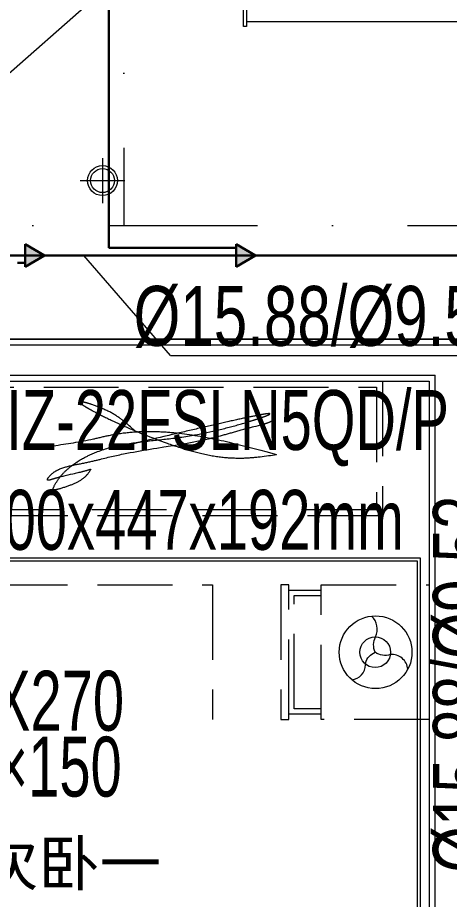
# Model space of a CAD drawing. Extents: x 288658 to 330658, y -27457 to 31943.
# Drawn here: x 298999 to 300439, y 17344 to 20289 of the extents above; entities that cross this region are included whole.
import ezdxf
from ezdxf.enums import TextEntityAlignment as Align

# ---------------------------------------------------------------- set-up
doc = ezdxf.new("R2010")
doc.units = 0
doc.header["$LTSCALE"] = 1000
for name, pattern in [('DASH', [0.35, 0.25, -0.1]), ('DASHDOT', [1, 0.5, -0.25, 0, -0.25]), ('M-HIDDEN', [1.875, 1.25, -0.625])]:
    doc.linetypes.add(name, pattern=pattern)
doc.layers.get('0').update_dxf_attribs({"color": 8, "lineweight": 13})
for name, color, linetype, lineweight in [('ACS_DLJ_FQG', 7, 'Continuous', 30), ('ACS_DLJ_LNSG', 6, 'DASHDOT', 20), ('ACS_DLJ_QYG', 34, 'Continuous', 30), ('ACS_DLJ_QYGBZ', 3, 'Continuous', 20), ('ACS_DLJ_SBBZ', 2, 'Continuous', 0), ('CMDLJ_BZ_SWJ', 3, 'Continuous', 0), ('FF-FINISH【完成面】', 8, 'Continuous', 13), ('FF-平面灯具', 8, 'Continuous', 13), ('FF-活动家具', 8, 'Continuous', 13), ('FF1-平面中英文字', 8, 'Continuous', 13), ('RC-FIN', 8, 'Continuous', 13), ('RC-TEXT', 8, 'Continuous', 13), ('RC-天花灯具', 8, 'Continuous', 13), ('WALL', 4, 'Continuous', 13)]:
    doc.layers.add(name, color=color, linetype=linetype, lineweight=lineweight)
doc.styles.add('_TCH_WINDOW', font='JZFZ_ENA', dxfattribs={"width": 0.7, "height": 5, "bigfont": 'JZFZ_CNB'})
doc.styles.add('ACS', font='xcsg.shx', dxfattribs={"width": 0.6, "bigfont": 'hztxt.shx'})
doc.styles.add('st', font='')
doc.styles.add('黑体', font='simhei.ttf', dxfattribs={"width": 0.8})
doc.styles.get('st').set_extended_font_data('SimSun')

# ---------------------------------------------------------------- blocks, each defined once
blk = doc.blocks.new('A$C1C4C1B0F')
at = {"color": 250, "linetype": 'Continuous'}
for points in [[(172.9, 160, -0.228099), (174.5, 227.5, 0.317646), (157.1, 319.1)], [(70.1, 38.7, 0.398826), (129.9, 105.2, -0.069197), (130.7, 112.1, -0.240714), (172.9, 160, 0.240714)], [(315.8, 85, 0.414712), (239.7, 150.3, -0.258086), (172.9, 160)]]:
    blk.add_lwpolyline(points, format="xyb", dxfattribs=at)
for centre, radius in [((174.5, 160), 160), ((172.9, 160), 67.5)]:
    blk.add_circle(centre, radius)
blk = doc.blocks.new('A$C51664537')
at = {"layer": 'FF-活动家具', "linetype": 'DASH'}
blk.add_lwpolyline([(360, 450), (360, 0), (0, 0), (0, 450)], close=True, dxfattribs=at)
blk.add_lwpolyline([(468, 18), (468, 0), (495, 0), (495, 450), (468, 450), (468, 432)], dxfattribs=at)
at = {"layer": 'FF-活动家具', "linetype": 'DASH', "elevation": 0}
for points in [[(360, 432), (468, 432), (468, 18), (360, 18)], [(360, 414), (450, 414), (450, 36), (360, 36)]]:
    blk.add_lwpolyline(points, dxfattribs=at)
at = {"layer": 'FF-平面灯具', "linetype": 'DASH', "xscale": 0.759375, "yscale": 0.759375, "zscale": 0.759375, "rotation": 180}
blk.add_blockref('A$C1C4C1B0F', (311.3, 346.5), dxfattribs=at)
blk = doc.blocks.new('A$C44124FD7')
at = {"linetype": 'M-HIDDEN', "ltscale": 100}
for points in [[(-229.4, 53), (-368, 160.4), (-546, 231.1), (193, -93.9), (679.3, -101.2)], [(-746, -45.9), (-490.3, -2.3), (-389.8, 20.6), (679.3, -101.2)]]:
    blk.add_spline(points, degree=3, dxfattribs=at)
for points, knots in [([(-505.4, -195.4), (-518.1, -215.5), (-547.6, -262.2), (-655, -309), (-753.8, -334.1), (-707.6, -228.1), (-420.6, -3.7), (41.5, -38.4), (994.6, 257.9), (224.7, 75.7), (-271.2, -41.7)], [48.667496, 48.667496, 48.667496, 48.667496, 139.067375, 264.507202, 310.537204, 328.547482, 634.65555, 1480.931284, 2138.888343, 3330.250424, 3330.250424, 3330.250424, 3330.250424]), ([(-505.4, -195.4), (-544.6, -213), (-706.5, -240), (-798.8, -278.3), (-736.7, -188.6), (-541.1, -158.5), (-209.8, -66.5), (140.5, -41.1), (482.4, 66.1), (697.1, 115.5), (650.3, 138.3)], [469.144191, 469.144191, 469.144191, 469.144191, 629.773552, 696.505214, 752.017965, 948.095382, 1186.317529, 2179.389454, 2466.683958, 2714.665513, 2714.665513, 2714.665513, 2714.665513])]:
    blk.add_open_spline(points, degree=3, knots=knots, dxfattribs=at)
blk = doc.blocks.new('A$C60777E67')
at = {"layer": 'RC-天花灯具'}
for radius in [50, 40]:
    blk.add_circle((50, 50), radius, dxfattribs=at)
blk = doc.blocks.new('A$C123B414E')
at = {"layer": 'RC-天花灯具'}
for p, q in [((0, 2.25), (0, -2.25)), ((2.25, 0), (-2.25, 0))]:
    blk.add_line(p, q, dxfattribs=at)
blk.add_circle((0, 0), 1.5, dxfattribs=at)
at = {"layer": 'RC-天花灯具', "xscale": 0.0299999992985296, "yscale": 0.0299999992985296, "zscale": 0.0299999992985296}
blk.add_blockref('A$C60777E67', (-1.5, -1.5), dxfattribs=at)
blk = doc.blocks.new('*U216')
at = {"layer": 'RC-天花灯具', "color": 0, "xscale": 33.33333333333333, "yscale": 33.33333333333333, "zscale": 33.33333333333333}
blk.add_blockref('A$C123B414E', (-295.7, 3485), dxfattribs=at)
at = {"layer": 'RC-TEXT', "color": 2, "style": '黑体', "width": 3.004934}
blk.add_attdef('L', text='', height=50, dxfattribs=at).set_placement((-189, 3550), (-80.9, 3550), align=Align.FIT)
blk = doc.blocks.new('CACSDLJFqg.AC781ECC-6979-4698-A6B5-28B03F99AC8D')
blk.add_hatch(color=256).paths.add_polyline_path([(0, 0), (260, 150), (260, -150)])
for p, q in [((0, 0), (260, 150)), ((260, 150), (260, -150)), ((0, 0), (260, -150)), ((260, 0), (360, 0)), ((260, -100), (360, -100))]:
    blk.add_line(p, q)

msp = doc.modelspace()

# ---------------------------------------------------------------- linework, layer by layer
at = {"layer": 'ACS_DLJ_LNSG'}
for p, q in [((299352.4, 20854), (299352.4, 19594.8)), ((297298.8, 19594.8), (300791.6, 19594.8))]:
    msp.add_line(p, q, dxfattribs=at)
at = {"layer": 'ACS_DLJ_QYG'}
for p, q in [((299302.7, 20785.2), (299302.7, 19519.8)), ((297248.5, 19494.8), (300691.6, 19494.8)), ((299702.7, 19519.8), (299302.7, 19519.8))]:
    msp.add_line(p, q, dxfattribs=at)
at = {"layer": 'ACS_DLJ_QYGBZ'}
for p, q in [((298898.8, 20040.9), (299302.7, 20397.1)), ((299508.7, 19161.1), (299219.8, 19494.8)), ((299508.7, 19161.1), (300514.3, 19161.1))]:
    msp.add_line(p, q, dxfattribs=at)
at = {"layer": 'FF-FINISH【完成面】', "linetype": 'ByBlock'}
msp.add_line((300611.6, 20274.8), (299761.6, 20274.8), dxfattribs=at)
msp.add_lwpolyline([(299751.6, 20259.8), (299751.6, 20429.8), (299761.6, 20429.8), (299761.6, 20259.8)], close=True, dxfattribs=at)
for points in [[(300586.6, 20274.8), (299761.6, 20274.8)], [(298503.5, 19214.8), (300611.6, 19214.8), (300611.6, 16764.8), (301391.6, 16764.8)], [(301391.6, 16764.8), (300611.6, 16764.8), (300611.6, 19214.8), (298538.5, 19214.8)], [(298538.5, 19074.8), (300371.6, 19074.8), (300371.6, 15914.8)]]:
    msp.add_lwpolyline(points, dxfattribs=at)
at = {"layer": 'FF-活动家具', "linetype": 'DASH'}
for points in [[(300215.5, 19074.8), (300215.5, 18624.8), (298715.5, 18624.8), (298715.5, 19074.8)], [(300195.5, 19054.8), (300195.5, 18644.8), (298735.5, 18644.8), (298735.5, 19054.8)]]:
    msp.add_lwpolyline(points, close=True, dxfattribs=at)
at = {"layer": 'FF-活动家具', "linetype": 'DASH', "elevation": 0}
msp.add_lwpolyline([(297864.7, 18394.8), (299649.2, 18394.8), (299649.2, 17944.8)], dxfattribs=at)
at = {"layer": 'RC-FIN', "linetype": 'ByBlock', "elevation": 0}
for points in [[(297641.6, 18484.8), (300341.6, 18484.8), (300341.6, 15944.8), (297641.6, 15944.8)], [(297651.6, 18474.8), (300331.6, 18474.8), (300331.6, 15954.8), (297651.6, 15954.8)]]:
    msp.add_lwpolyline(points, close=True, dxfattribs=at)
at = {"layer": 'WALL'}
for p, q in [((300591.6, 19194.8), (298543.5, 19194.8, 0)), ((298543.5, 19094.8, 0), (300391.6, 19094.8)), ((300391.6, 16494.8), (300391.6, 19094.8))]:
    msp.add_line(p, q, dxfattribs=at)

# ---------------------------------------------------------------- block references
at = {"layer": 'ACS_DLJ_FQG', "xscale": -0.25, "yscale": 0.25, "zscale": 0.25}
msp.add_blockref('CACSDLJFqg.AC781ECC-6979-4698-A6B5-28B03F99AC8D', (299088.5, 19494.8), dxfattribs=at)
at = {"layer": 'ACS_DLJ_FQG', "xscale": 0.25, "yscale": 0.25, "zscale": 0.25, "rotation": 180}
msp.add_blockref('CACSDLJFqg.AC781ECC-6979-4698-A6B5-28B03F99AC8D', (299792.7, 19494.8), dxfattribs=at)
at = {"layer": 'FF-活动家具', "linetype": 'DASH', "xscale": 0.5225472000000001, "yscale": 0.5225472000000001, "zscale": 0.5225472000000001}
msp.add_blockref('A$C44124FD7', (299507.3, 18883.3), dxfattribs=at)
at = {"layer": 'FF-活动家具', "rotation": 180}
msp.add_blockref('A$C51664537', (300371.6, 18394.8), dxfattribs=at)
at = {"layer": 'RC-天花灯具', "extrusion": (0, 0, -1), "xscale": -1, "zscale": -1, "rotation": 270}
msp.add_blockref('*U216', (-302766.6, 20040.5, 0), dxfattribs=at)

# ---------------------------------------------------------------- texts
at = {"layer": 'ACS_DLJ_QYGBZ', "style": 'ACS', "width": 0.75}
msp.add_text('%%C15.88/%%C9.53', height=200, dxfattribs=at).set_placement((300015.4, 19193), align=Align.CENTER)
msp.add_text('%%C15.88/%%C9.53', height=200, rotation=90, dxfattribs=at).set_placement((300584.2, 18063.3), align=Align.CENTER)
at = {"layer": 'ACS_DLJ_SBBZ', "color": 2, "style": 'ACS', "width": 0.7}
for s, p in [('回风口百叶：1120X270', (298506.8, 18007.7, 0)), ('送风口百叶：2120×150', (298506.8, 17787.7, 0))]:
    msp.add_text(s, height=200, dxfattribs=at).set_placement(p, align=Align.MIDDLE_CENTER)
at = {"layer": 'CMDLJ_BZ_SWJ', "color": 1, "insert": (299569, 19045.3, 0), "char_height": 200, "attachment_point": 2, "style": '_TCH_WINDOW'}
msp.add_mtext('RPIZ-22FSLN5QD/P ^J700x447x192mm', dxfattribs=at)
at = {"layer": 'FF1-平面中英文字', "style": 'st'}
msp.add_text('次卧一', height=150, dxfattribs=at).set_placement((298862.9, 17390.1, 0))

doc.saveas('drawing.dxf')
